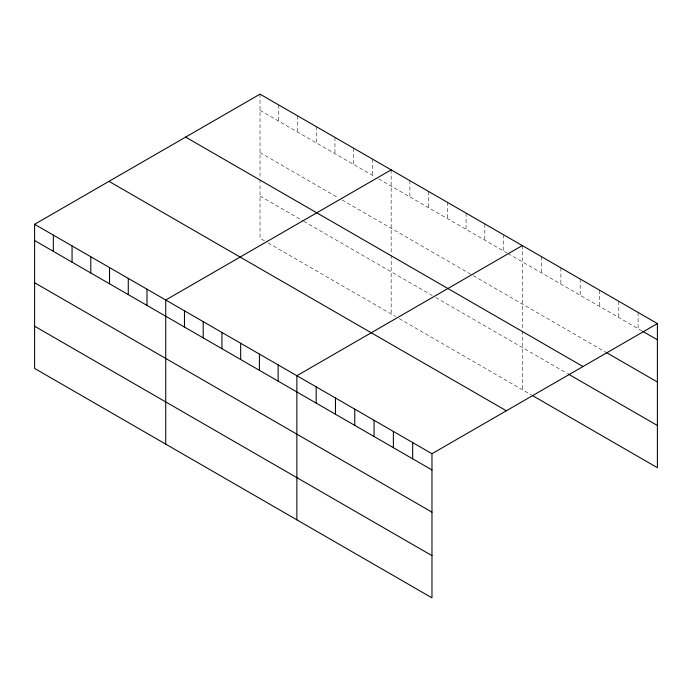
<?xml version="1.0" encoding="UTF-8"?>
<svg xmlns="http://www.w3.org/2000/svg" width="692" height="692" viewBox="0 0 692 692"><rect width="100%" height="100%" fill="white"/><g stroke="black" fill="none" stroke-linecap="round" stroke-linejoin="round"><path stroke-width="0.52" stroke-dasharray="3.46 2.59" d="M260.028 94.155L260.028 178.475M260.028 110.391L375.099 176.823M378.671 178.891L507.124 253.047M508.023 253.566L641.778 330.793M260.028 152.595L338.526 197.912M342.09 199.971L472.333 275.165M473.224 275.684L605.933 352.297M260.028 196.07L302.845 220.791M303.736 221.31L432.197 295.475M435.761 297.534L567.328 373.498M264.482 240.851L260.028 238.282L260.028 179.505M268.055 242.909L395.616 316.564M399.189 318.623L531.482 395.002M638.102 312.429L638.102 328.665M618.795 301.288L618.795 317.524M599.497 290.147L599.497 306.383M580.199 279.006L580.199 295.233M560.892 267.856L560.892 284.092M541.594 256.715L541.594 272.951M522.296 245.573L522.296 329.894M522.296 330.932L522.296 389.7M503.56 234.752L503.56 250.988M484.824 223.94L484.824 240.176M466.088 213.127L466.088 229.363M447.361 202.306L447.361 218.542M428.625 191.494L428.625 207.73M409.889 180.681L409.889 196.909M391.162 169.86L391.162 254.18M391.162 255.218L391.162 313.986M372.426 159.048L372.426 175.284M353.69 148.226L353.69 164.462M334.954 137.414L334.954 153.65M316.227 126.601L316.227 142.837M297.491 115.78L297.491 132.016M278.755 104.968L278.755 121.204"/><path stroke-width="1.04" d="M34.6 224.303L431.972 453.718L431.972 597.845L34.6 368.421L34.6 224.303L260.028 94.155L657.4 323.579L657.4 467.697L532.399 395.53M391.162 169.86L165.734 300.008L165.734 444.134M522.296 245.573L296.868 375.721L296.868 519.848M431.972 453.718L657.4 323.579M642.695 331.321L657.4 339.807M606.849 352.825L657.4 382.01M185.638 137.102L583.01 366.526M568.244 374.026L657.4 425.493M108.99 181.347L506.362 410.771M34.6 240.531L431.972 469.954M34.6 282.743L431.972 512.158M34.6 326.217L431.972 555.641M412.674 442.577L412.674 458.813M393.376 431.436L393.376 447.672M374.069 420.295L374.069 436.531M354.771 409.145L354.771 425.381M335.473 398.004L335.473 414.24M316.166 386.863L316.166 403.099M278.132 364.9L278.132 381.136M259.405 354.088L259.405 370.324M240.669 343.275L240.669 359.503M221.933 332.454L221.933 348.69M203.197 321.642L203.197 337.878M184.47 310.829L184.47 327.057M146.998 289.195L146.998 305.432M128.271 278.374L128.271 294.61M109.535 267.562L109.535 283.798M90.799 256.749L90.799 272.985M72.063 245.928L72.063 262.164M53.336 235.116L53.336 251.352"/></g></svg>
